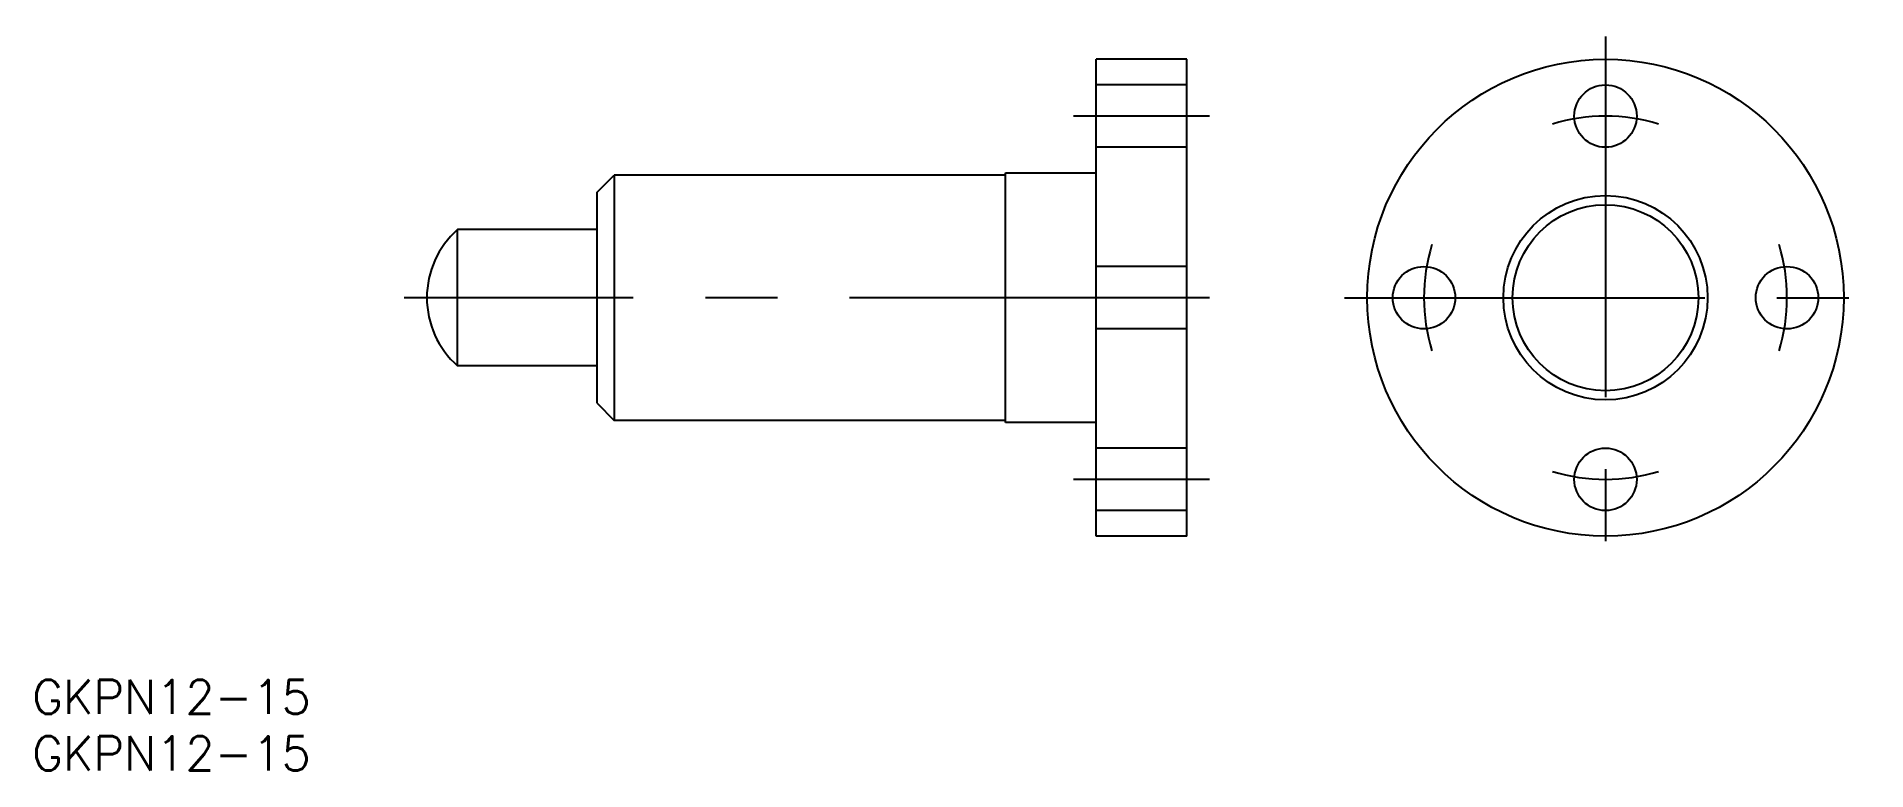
# Model space of a CAD drawing. Extents: x -138 to 23, y -42 to 23.
import ezdxf

# ---------------------------------------------------------------- set-up
doc = ezdxf.new("R2010")
doc.units = 0
doc.linetypes.add('CENTER', pattern=[50.8, 31.75, -6.35, 6.35, -6.35])
doc.linetypes.add('DASHED', pattern=[19.05, 12.7, -6.35])
doc.layers.get('0').update_dxf_attribs({"linetype": 'CONTINUOUS'})
doc.layers.add('CENTER', color=1, linetype='CENTER')
doc.styles.get("Standard").update_dxf_attribs({"font": 'txt.shx', "height": 3, "bigfont": 'bigfont.shx'})

msp = doc.modelspace()

# ---------------------------------------------------------------- linework, layer by layer
at = {"color": 7, "linetype": 'CONTINUOUS'}
for p, q in [((-44.9, -21), (-44.9, 21)), ((-36.9, 21), (-44.9, 21)), ((-36.9, -21), (-36.9, 21)), ((-88.9, 9.3), (-87.4, 10.8)), ((-87.4, 10.8), (-87.4, -10.8)), ((-52.9, 10.8), (-87.4, 10.8)), ((-52.9, -11), (-52.9, 11)), ((-52.9, 11), (-44.9, 11)), ((-88.9, -9.3), (-88.9, 9.3)), ((-88.9, 6), (-101.19, 6)), ((-101.19, -6), (-101.19, 6)), ((-88.9, -6), (-101.19, -6)), ((-88.9, -9.3), (-87.4, -10.8)), ((-52.9, -10.8), (-87.4, -10.8)), ((-44.9, -11), (-52.9, -11)), ((-36.9, -21), (-44.9, -21))]:
    msp.add_line(p, q, dxfattribs=at)
at = {"color": 3, "linetype": 'DASHED'}
for p, q in [((-36.9, 18.75), (-44.9, 18.75)), ((-36.9, 13.25), (-44.9, 13.25)), ((-36.9, 2.75), (-44.9, 2.75)), ((-36.9, -2.75), (-44.9, -2.75)), ((-36.9, -13.25), (-44.9, -13.25)), ((-36.9, -18.75), (-44.9, -18.75))]:
    msp.add_line(p, q, dxfattribs=at)
at = {"color": 7, "linetype": 'CONTINUOUS'}
for centre, radius in [((0, 0), 21), ((0, 16), 2.75), ((0, 0), 9), ((-16, 0), 2.75), ((16, 0), 2.75), ((0, -16), 2.75)]:
    msp.add_circle(centre, radius, dxfattribs=at)
at = {"color": 3, "linetype": 'CONTINUOUS'}
msp.add_circle((0, 0), 8.19, dxfattribs=at)
at = {"color": 7, "linetype": 'CONTINUOUS'}
msp.add_arc((-95.9, 0), 8, 131.4096, 228.5904, dxfattribs=at)
at = {"layer": 'CENTER', "color": 1, "linetype": 'CENTER'}
for p, q in [((0, 23), (0, -23)), ((-34.9, 16), (-46.9, 16)), ((-23, 0), (23, 0)), ((-34.9, 0), (-105.9, 0)), ((-34.9, -16), (-46.9, -16))]:
    msp.add_line(p, q, dxfattribs=at)
for start, end in [(72.9782, 107.0218), (162.9782, 197.0218), (342.9782, 17.0218), (252.9782, 287.0218)]:
    msp.add_arc((0, 0), 16, start, end, dxfattribs=at)

# ---------------------------------------------------------------- texts
at = {"color": 7, "linetype": 'CONTINUOUS'}
for p in [(-138.69, -36.66), (-138.69, -41.63)]:
    msp.add_text('GKPN12-15', height=3, dxfattribs=at).set_placement(p)

doc.saveas('drawing.dxf')
